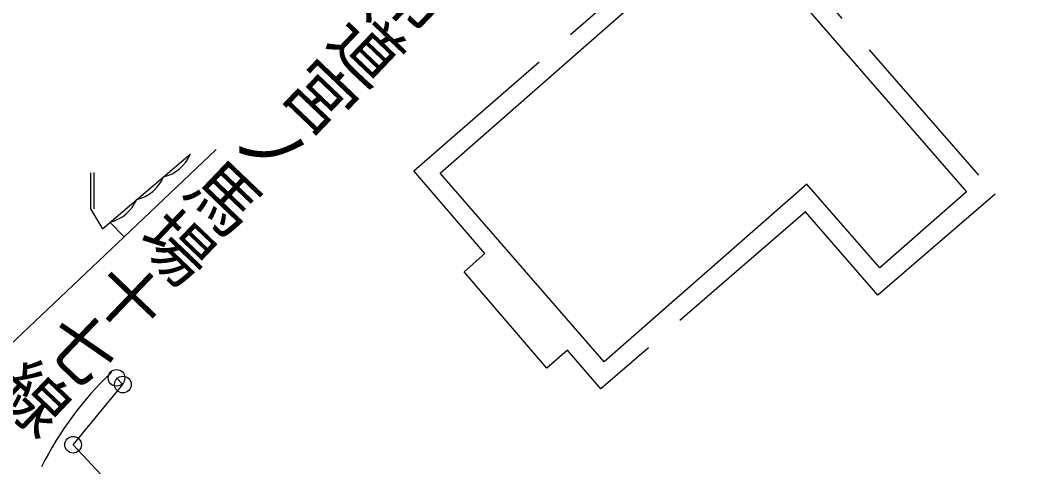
# Model space of a CAD drawing. Units: millimetres, scale not verified. Extents: x -997654 to 1989346, y -2661353 to 380000.
# Drawn here: x 218930 to 255376, y 321216 to 337335 of the extents above; entities that cross this region are included whole.
import ezdxf
from ezdxf.enums import TextEntityAlignment as Align

# ---------------------------------------------------------------- set-up
doc = ezdxf.new("R2010")
doc.units = ezdxf.units.MM
doc.header["$LTSCALE"] = 1000
doc.linetypes.add('DASHED', pattern=[7.5, 6, -1.5])
for name, color, linetype, lineweight in [('M-BGD', 7, 'Continuous', 25), ('M-BMK-ROW', 30, 'Continuous', 25), ('M-STR-STRC', 7, 'Continuous', 25)]:
    doc.layers.add(name, color=color, linetype=linetype, lineweight=lineweight)
doc.layers.add('M-BMK-HTXT', color=7, linetype='Continuous')
doc.styles.add('@ＭＳ ゴシック', font='')
doc.styles.get('@ＭＳ ゴシック').set_extended_font_data('@MS Gothic')

msp = doc.modelspace()

# ---------------------------------------------------------------- linework, layer by layer
at = {"layer": 'M-BGD'}
for p, q in [((221589, 331844), (221593, 330530)), ((222682, 329511), (222174, 330046))]:
    msp.add_line(p, q, dxfattribs=at)
at = {"layer": 'M-BGD', "linetype": 'DASHED'}
msp.add_lwpolyline([(239910, 324026), (238709, 325425), (237960, 324773), (234969, 328258), (235718, 328910), (233156, 331895), (244675, 341910), (254155, 331061), (249923, 327407), (247306, 330413)], close=True, dxfattribs=at)
at = {"layer": 'M-BGD'}
msp.add_lwpolyline([(249990, 328393), (247352, 331422), (240028, 325001), (234100, 331809), (244561, 340980), (253127, 331143)], close=True, dxfattribs=at)
at = {"layer": 'M-BGD', "linetype": 'DASHED'}
msp.add_lwpolyline([(226009, 332665), (222681, 329510), (218288, 325349), (214741, 322046), (212239, 319644), (209935, 317673)], dxfattribs=at)
at = {"layer": 'M-BGD'}
msp.add_lwpolyline([(221470, 331821), (221473, 330529), (221900, 329802), (225077, 332497), (225079, 332499)], dxfattribs=at)
for centre, radius, start, end in [((223779, 333052), 1411, 283.5112, 336.826), ((222812, 332235), 1411, 283.5112, 336.826), ((221844, 331419), 1411, 283.5112, 336.826), ((495846, -1167853), 1493500, 100.37437, 100.37437)]:
    msp.add_arc(centre, radius, start, end, dxfattribs=at)
at = {"layer": 'M-BMK-ROW'}
for p, q in [((222410, 324427), (222641, 324186)), ((220841, 322013), (222641, 324186)), ((225820, 316722), (220841, 322013))]:
    msp.add_line(p, q, dxfattribs=at)
for centre in [(222410, 324427), (222641, 324186), (220841, 322013)]:
    msp.add_circle(centre, 300, dxfattribs=at)
at = {"layer": 'M-STR-STRC'}
msp.add_arc((230454, 315885), 12000, 133.257, 153.6211, dxfattribs=at)

# ---------------------------------------------------------------- texts
at = {"layer": 'M-BMK-HTXT', "style": '@ＭＳ ゴシック'}
msp.add_text('市道宮ノ馬場十七線', height=1833, rotation=226.336, dxfattribs=at).set_placement((217484, 323848), align=Align.BOTTOM_RIGHT)

doc.saveas('drawing.dxf')
